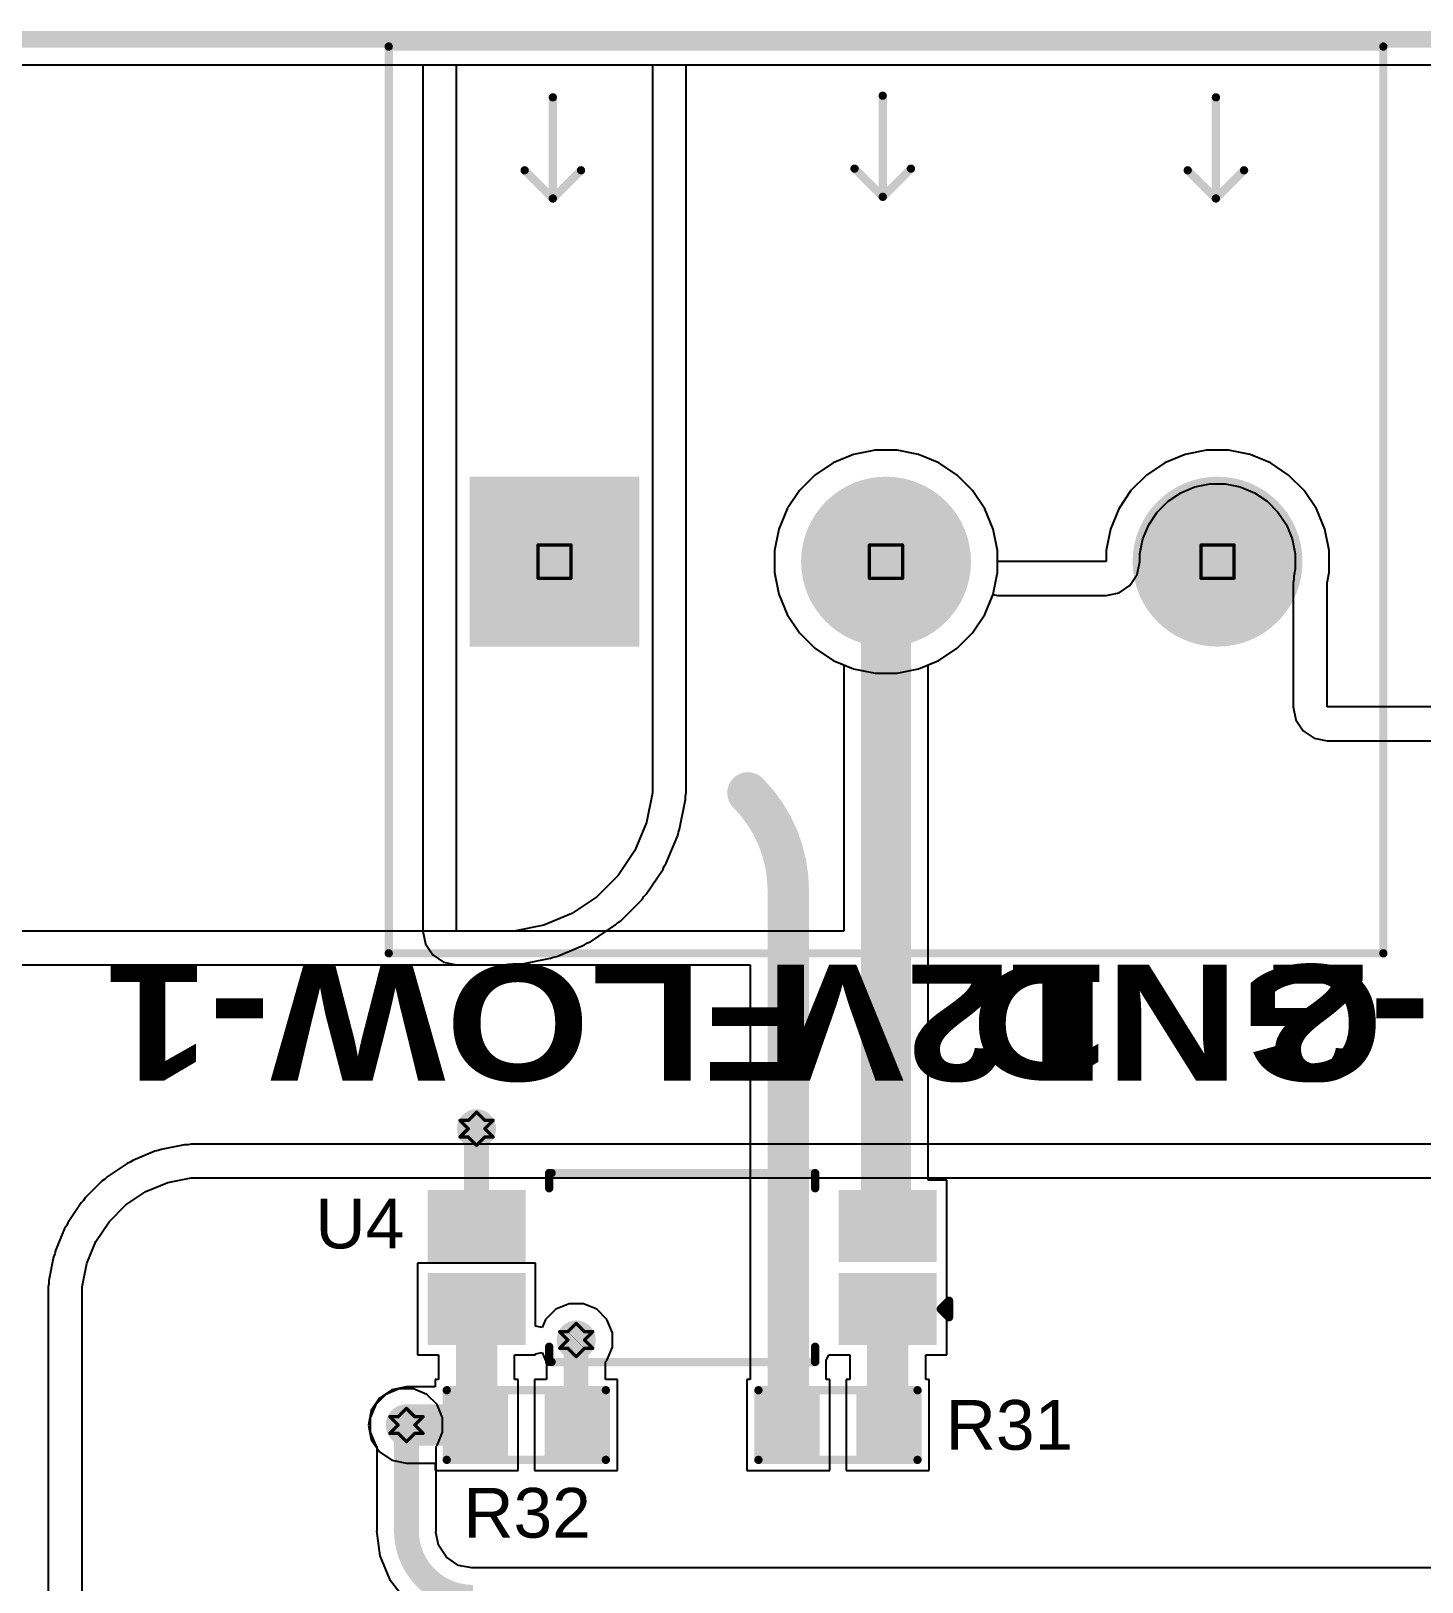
# Model space of a CAD drawing. Header units: inches. Extents: x -25 to 209, y 65 to 158.
# Drawn here: x -12.87 to 8.44, y 95.69 to 119.45 of the extents above; entities that cross this region are included whole.
import ezdxf

# ---------------------------------------------------------------- set-up
doc = ezdxf.new("R2010")
doc.units = ezdxf.units.IN
for name, color, linetype in [('Board Outline', 216, 'Continuous'), ('Bottom Layer', 5, 'Continuous'), ('Bottom Solder', 6, 'Continuous'), ('Drill Drawing', 1, 'Continuous'), ('Multi-Layer', 9, 'Continuous'), ('Pad Holes', 156, 'Continuous'), ('Top Layer', 1, 'Continuous'), ('Top Overlay', 2, 'Continuous'), ('Top Paste', 8, 'Continuous'), ('Top Solder', 216, 'Continuous'), ('Via Holes', 16, 'Continuous')]:
    doc.layers.add(name, color=color, linetype=linetype)
doc.styles.add('Arial', font='', dxfattribs={"height": 0.2})
doc.styles.add('Arial Black_Bold', font='', dxfattribs={"height": 0.2})
doc.styles.get('Arial').set_extended_font_data('Arial')
doc.styles.get('Arial Black_Bold').set_extended_font_data('Arial Black', bold=True)

# ---------------------------------------------------------------- blocks, each defined once
blk = doc.blocks.new('TB008A_508_03BE_4')
at = {"layer": 'Bottom Layer'}
blk.add_hatch(color=5, dxfattribs=at).paths.add_polyline_path([(-1.20000014, 1.20000014), (1.20000014, 1.20000014), (1.20000014, -1.20000014), (-1.20000014, -1.20000014)])
h = blk.add_hatch(color=5, dxfattribs=at)
edge = h.paths.add_edge_path()
edge.add_arc((5.08, 0), 1.20000014, 0, 360)
h = blk.add_hatch(color=5, dxfattribs=at)
edge = h.paths.add_edge_path()
edge.add_arc((10.16, 0), 1.20000014, 0, 360)
at = {"layer": 'Bottom Solder'}
blk.add_hatch(color=6, dxfattribs=at).paths.add_polyline_path([(-1.30160014, 1.30160014), (1.30160014, 1.30160014), (1.30160014, -1.30160014), (-1.30160014, -1.30160014)])
h = blk.add_hatch(color=6, dxfattribs=at)
edge = h.paths.add_edge_path()
edge.add_arc((5.08, 0), 1.30160014, 0, 360)
h = blk.add_hatch(color=6, dxfattribs=at)
edge = h.paths.add_edge_path()
edge.add_arc((10.16, 0), 1.30160014, 0, 360)
at = {"layer": 'Multi-Layer'}
h = blk.add_hatch(color=9, dxfattribs=at)
edge = h.paths.add_edge_path()
edge.add_arc((5.08, 0), 1.20000014, 0, 360)
h = blk.add_hatch(color=9, dxfattribs=at)
edge = h.paths.add_edge_path()
edge.add_arc((10.16, 0), 1.20000014, 0, 360)
at = {"layer": 'Pad Holes'}
h = blk.add_hatch(color=7, dxfattribs=at)
edge = h.paths.add_edge_path()
edge.add_arc((0, 0), 0.7999984, 0, 360)
h = blk.add_hatch(color=7, dxfattribs=at)
edge = h.paths.add_edge_path()
edge.add_arc((5.08, 0), 0.7999984, 0, 360)
h = blk.add_hatch(color=7, dxfattribs=at)
edge = h.paths.add_edge_path()
edge.add_arc((10.16, 0), 0.7999984, 0, 360)
at = {"layer": 'Top Layer'}
blk.add_hatch(color=1, dxfattribs=at).paths.add_polyline_path([(-1.20000014, 1.20000014), (1.20000014, 1.20000014), (1.20000014, -1.20000014), (-1.20000014, -1.20000014)])
h = blk.add_hatch(color=1, dxfattribs=at)
edge = h.paths.add_edge_path()
edge.add_arc((5.08, 0), 1.20000014, 0, 360)
h = blk.add_hatch(color=1, dxfattribs=at)
edge = h.paths.add_edge_path()
edge.add_arc((10.16, 0), 1.20000014, 0, 360)
at = {"layer": 'Top Solder'}
blk.add_hatch(color=216, dxfattribs=at).paths.add_polyline_path([(-1.30160014, 1.30160014), (1.30160014, 1.30160014), (1.30160014, -1.30160014), (-1.30160014, -1.30160014)])
h = blk.add_hatch(color=216, dxfattribs=at)
edge = h.paths.add_edge_path()
edge.add_arc((5.08, 0), 1.30160014, 0, 360)
h = blk.add_hatch(color=216, dxfattribs=at)
edge = h.paths.add_edge_path()
edge.add_arc((10.16, 0), 1.30160014, 0, 360)
at = {"layer": 'Top Overlay', "const_width": 0.127}
for points in [[(-2.54, 7.88999946), (12.7, 7.88999946)], [(-2.54, -6.000000699999999), (-2.54, 7.88999946)], [(12.7, -6.000000699999999), (12.7, 7.88999946)], [(-0.0254, 5.5626), (-0.0254, 7.112)], [(5.0292, 5.588), (5.0292, 7.1374)], [(10.1346, 5.5626), (10.1346, 7.112)], [(-0.4571999999999999, 5.9944), (-0.0254, 5.5626)], [(-0.0254, 5.5626), (0.4064, 5.9944)], [(4.597399999999999, 6.019799999999999), (5.0292, 5.588)], [(5.0292, 5.588), (5.460999999999999, 6.019799999999999)], [(9.7028, 5.9944), (10.1346, 5.5626)], [(10.1346, 5.5626), (10.5664, 5.9944)], [(-2.54, -6.000000699999999), (12.7, -6.000000699999999)]]:
    blk.add_lwpolyline(points, dxfattribs=at)
at = {"layer": 'Top Overlay', "const_width": 0.0635}
for points in [[(-2.57175, 7.88999946, 1), (-2.50825, 7.88999946, 1)], [(-2.57175, 7.88999946, 1), (-2.50825, 7.88999946, 1)], [(12.66825, 7.88999946, 1), (12.73175, 7.88999946, 1)], [(12.66825, 7.88999946, 1), (12.73175, 7.88999946, 1)], [(-0.05715, 7.112, 1), (0.00635, 7.112, 1)], [(4.99745, 7.1374, 1), (5.06095, 7.1374, 1)], [(10.10285, 7.112, 1), (10.16635, 7.112, 1)], [(-0.4889499999999999, 5.9944, 1), (-0.42545, 5.9944, 1)], [(0.37465, 5.9944, 1), (0.43815, 5.9944, 1)], [(4.56565, 6.019799999999999, 1), (4.629149999999999, 6.019799999999999, 1)], [(5.42925, 6.019799999999999, 1), (5.49275, 6.019799999999999, 1)], [(9.67105, 5.9944, 1), (9.734549999999999, 5.9944, 1)], [(10.53465, 5.9944, 1), (10.59815, 5.9944, 1)], [(-0.05715, 5.5626, 1), (0.00635, 5.5626, 1)], [(-0.05715, 5.5626, 1), (0.00635, 5.5626, 1)], [(-0.05715, 5.5626, 1), (0.00635, 5.5626, 1)], [(4.99745, 5.588, 1), (5.06095, 5.588, 1)], [(4.99745, 5.588, 1), (5.06095, 5.588, 1)], [(4.99745, 5.588, 1), (5.06095, 5.588, 1)], [(10.10285, 5.5626, 1), (10.16635, 5.5626, 1)], [(10.10285, 5.5626, 1), (10.16635, 5.5626, 1)], [(10.10285, 5.5626, 1), (10.16635, 5.5626, 1)], [(-2.57175, -6.000000699999999, 1), (-2.50825, -6.000000699999999, 1)], [(-2.57175, -6.000000699999999, 1), (-2.50825, -6.000000699999999, 1)], [(12.66825, -6.000000699999999, 1), (12.73175, -6.000000699999999, 1)], [(12.66825, -6.000000699999999, 1), (12.73175, -6.000000699999999, 1)]]:
    blk.add_lwpolyline(points, format="xyb", close=True, dxfattribs=at)
blk = doc.blocks.new('SOP_4_1_27_15')
at = {"layer": 'Top Layer'}
for points in [[(-3.80000129, 1.0849991), (-2.50000135, 1.0849991), (-2.50000135, 0.1850009), (-3.80000129, 0.1850009)], [(2.50000135, 1.0849991), (3.80000129, 1.0849991), (3.80000129, 0.1850009), (2.50000135, 0.1850009)], [(-3.79999875, -0.1850009), (-2.49999881, -0.1850009), (-2.49999881, -1.0849991), (-3.79999875, -1.0849991)], [(2.49999881, -0.1850009), (3.79999875, -0.1850009), (3.79999875, -1.0849991), (2.49999881, -1.0849991)]]:
    blk.add_hatch(color=1, dxfattribs=at).paths.add_polyline_path(points)
at = {"layer": 'Top Paste'}
for points in [[(-3.80000129, 1.0849991), (-2.50000135, 1.0849991), (-2.50000135, 0.1850009), (-3.80000129, 0.1850009)], [(2.50000135, 1.0849991), (3.80000129, 1.0849991), (3.80000129, 0.1850009), (2.50000135, 0.1850009)], [(-3.79999875, -0.1850009), (-2.49999881, -0.1850009), (-2.49999881, -1.0849991), (-3.79999875, -1.0849991)], [(2.49999881, -0.1850009), (3.79999875, -0.1850009), (3.79999875, -1.0849991), (2.49999881, -1.0849991)]]:
    blk.add_hatch(color=8, dxfattribs=at).paths.add_polyline_path(points)
at = {"layer": 'Top Solder'}
for points in [[(-3.90160129, 1.1865991), (-2.39840135, 1.1865991), (-2.39840135, 0.0834009), (-3.90160129, 0.0834009)], [(2.39840135, 1.1865991), (3.90160129, 1.1865991), (3.90160129, 0.0834009), (2.39840135, 0.0834009)], [(-3.90159875, -0.0834009), (-2.39839881, -0.0834009), (-2.39839881, -1.1865991), (-3.90159875, -1.1865991)], [(2.39839881, -0.0834009), (3.90159875, -0.0834009), (3.90159875, -1.1865991), (2.39839881, -1.1865991)]]:
    blk.add_hatch(color=216, dxfattribs=at).paths.add_polyline_path(points)
at = {"layer": 'Top Overlay', "const_width": 0.127}
for points in [[(2.00099422, 1.4478), (-2.03760578, 1.4478)], [(-2.03760578, 1.4478), (-2.03760578, 1.21359422)], [(2.03760832, 1.44780254), (2.03760832, 1.21359168)], [(-4.089399999999999, 0.7619999999999999), (-4.089399999999999, 0.50799746)], [(-3.96240254, 0.6349974599999999), (-4.089399999999999, 0.7619999999999999)], [(-3.96240254, 0.6349974599999999), (-4.089399999999999, 0.50799746)], [(-2.03760832, -1.21359422), (-2.03760832, -1.44779746)], [(2.03761086, -1.44779746), (2.03760832, -1.21359422)], [(2.00099422, -1.44779746), (-2.03760832, -1.44779746)]]:
    blk.add_lwpolyline(points, dxfattribs=at)
at = {"layer": 'Top Overlay', "const_width": 0.0635}
for points in [[(-2.06935578, 1.4478, 1), (-2.00585578, 1.4478, 1)], [(-2.06935578, 1.4478, 1), (-2.00585578, 1.4478, 1)], [(1.96924422, 1.4478, 1), (2.03274422, 1.4478, 1)], [(2.00585832, 1.44780254, 1), (2.06935832, 1.44780254, 1)], [(-2.06935578, 1.21359422, 1), (-2.00585578, 1.21359422, 1)], [(2.00585832, 1.21359168, 1), (2.06935832, 1.21359168, 1)], [(-4.12115, 0.7619999999999999, 1), (-4.05765, 0.7619999999999999, 1)], [(-4.12115, 0.7619999999999999, 1), (-4.05765, 0.7619999999999999, 1)], [(-4.12115, 0.50799746, 1), (-4.05765, 0.50799746, 1)], [(-4.12115, 0.50799746, 1), (-4.05765, 0.50799746, 1)], [(-3.99415254, 0.6349974599999999, 1), (-3.93065254, 0.6349974599999999, 1)], [(-3.99415254, 0.6349974599999999, 1), (-3.93065254, 0.6349974599999999, 1)], [(-2.06935832, -1.21359422, 1), (-2.00585832, -1.21359422, 1)], [(2.00585832, -1.21359422, 1), (2.06935832, -1.21359422, 1)], [(-2.06935832, -1.44779746, 1), (-2.00585832, -1.44779746, 1)], [(-2.06935832, -1.44779746, 1), (-2.00585832, -1.44779746, 1)], [(1.96924422, -1.44779746, 1), (2.03274422, -1.44779746, 1)], [(2.00586086, -1.44779746, 1), (2.06936086, -1.44779746, 1)]]:
    blk.add_lwpolyline(points, format="xyb", close=True, dxfattribs=at)
blk = doc.blocks.new('R___0603_26')
at = {"layer": 'Top Layer'}
for points in [[(-0.3809999999999999, 0.4445), (-0.3810000000000001, -0.4445), (-1.143, -0.4445), (-1.143, 0.4445)], [(1.14300254, 0.4445025399999999), (1.14300254, -0.44449746), (0.3810025399999999, -0.44449746), (0.3810025400000001, 0.4445025400000001)]]:
    blk.add_hatch(color=1, dxfattribs=at).paths.add_polyline_path(points)
at = {"layer": 'Top Paste'}
for points in [[(-0.3809999999999999, 0.4445), (-0.3810000000000001, -0.4445), (-1.143, -0.4445), (-1.143, 0.4445)], [(1.14300254, 0.4445025399999999), (1.14300254, -0.44449746), (0.3810025399999999, -0.44449746), (0.3810025400000001, 0.4445025400000001)]]:
    blk.add_hatch(color=8, dxfattribs=at).paths.add_polyline_path(points)
at = {"layer": 'Top Solder'}
for points in [[(-0.2793999999999999, 0.5460999999999999), (-0.2794, -0.5461), (-1.2446, -0.5460999999999999), (-1.2446, 0.5461)], [(1.24460254, 0.5461025399999999), (1.24460254, -0.54609746), (0.2794025399999999, -0.5460974599999998), (0.27940254, 0.5461025400000001)]]:
    blk.add_hatch(color=216, dxfattribs=at).paths.add_polyline_path(points)
at = {"layer": 'Top Overlay', "const_width": 0.127}
for points in [[(-1.21919746, 0.5334), (1.21920254, 0.5333974599999999)], [(-1.21919746, -0.5334), (-1.21919746, 0.5334)], [(1.21920254, -0.5333974599999999), (1.21920254, 0.5333974599999999)], [(-1.21919746, -0.5334), (1.21920254, -0.5333974599999999)]]:
    blk.add_lwpolyline(points, dxfattribs=at)
at = {"layer": 'Top Overlay', "const_width": 0.0635}
for points in [[(-1.25094746, 0.5334, 1), (-1.18744746, 0.5334, 1)], [(-1.25094746, 0.5334, 1), (-1.18744746, 0.5334, 1)], [(1.18745254, 0.5333974599999999, 1), (1.25095254, 0.5333974599999999, 1)], [(1.18745254, 0.5333974599999999, 1), (1.25095254, 0.5333974599999999, 1)], [(-1.25094746, -0.5334, 1), (-1.18744746, -0.5334, 1)], [(-1.25094746, -0.5334, 1), (-1.18744746, -0.5334, 1)], [(1.18745254, -0.5333974599999999, 1), (1.25095254, -0.5333974599999999, 1)], [(1.18745254, -0.5333974599999999, 1), (1.25095254, -0.5333974599999999, 1)]]:
    blk.add_lwpolyline(points, format="xyb", close=True, dxfattribs=at)
blk = doc.blocks.new('R___0603_27')
at = {"layer": 'Top Layer'}
for points in [[(-0.3809999999999999, 0.4445), (-0.3810000000000001, -0.4445), (-1.143, -0.4445), (-1.143, 0.4445)], [(1.143, 0.4445), (1.143, -0.4445), (0.3809999999999999, -0.4445), (0.3810000000000001, 0.4445)]]:
    blk.add_hatch(color=1, dxfattribs=at).paths.add_polyline_path(points)
at = {"layer": 'Top Paste'}
for points in [[(-0.3809999999999999, 0.4445), (-0.3810000000000001, -0.4445), (-1.143, -0.4445), (-1.143, 0.4445)], [(1.143, 0.4445), (1.143, -0.4445), (0.3809999999999999, -0.4445), (0.3810000000000001, 0.4445)]]:
    blk.add_hatch(color=8, dxfattribs=at).paths.add_polyline_path(points)
at = {"layer": 'Top Solder'}
for points in [[(-0.2793999999999999, 0.5460999999999999), (-0.2794, -0.5461), (-1.2446, -0.5460999999999999), (-1.2446, 0.5461)], [(1.2446, 0.5460999999999999), (1.2446, -0.5461), (0.2793999999999999, -0.5460999999999999), (0.2794, 0.5461)]]:
    blk.add_hatch(color=216, dxfattribs=at).paths.add_polyline_path(points)
at = {"layer": 'Top Overlay', "const_width": 0.127}
for points in [[(-1.2192, 0.5334), (1.2192, 0.5334)], [(-1.2192, -0.5334), (-1.2192, 0.5334)], [(1.2192, -0.5334), (1.2192, 0.5334)], [(-1.2192, -0.5334), (1.2192, -0.5334)]]:
    blk.add_lwpolyline(points, dxfattribs=at)
at = {"layer": 'Top Overlay', "const_width": 0.0635}
for points in [[(-1.25095, 0.5334, 1), (-1.18745, 0.5334, 1)], [(-1.25095, 0.5334, 1), (-1.18745, 0.5334, 1)], [(1.18745, 0.5334, 1), (1.25095, 0.5334, 1)], [(1.18745, 0.5334, 1), (1.25095, 0.5334, 1)], [(-1.25095, -0.5334, 1), (-1.18745, -0.5334, 1)], [(-1.25095, -0.5334, 1), (-1.18745, -0.5334, 1)], [(1.18745, -0.5334, 1), (1.25095, -0.5334, 1)], [(1.18745, -0.5334, 1), (1.25095, -0.5334, 1)]]:
    blk.add_lwpolyline(points, format="xyb", close=True, dxfattribs=at)

msp = doc.modelspace()

# ---------------------------------------------------------------- hatches: boundary and pattern name
at = {"layer": 'Bottom Layer'}
h = msp.add_hatch(color=5, dxfattribs=at)
edge = h.paths.add_edge_path()
edge.add_arc((-6.0460001, 102.632002), 0.2999994, 0, 360)
h = msp.add_hatch(color=5, dxfattribs=at)
edge = h.paths.add_edge_path()
edge.add_arc((-4.51920864, 99.39586419999999), 0.2999994, 0, 360)
h = msp.add_hatch(color=5, dxfattribs=at)
edge = h.paths.add_edge_path()
edge.add_arc((-7.120402319999999, 98.09300168), 0.2999994, 0, 360)
at = {"layer": 'Top Layer'}
h = msp.add_hatch(color=1, dxfattribs=at)
edge = h.paths.add_edge_path()
edge.add_arc((-6.0460001, 102.632002), 0.2999994, 0, 360)
h = msp.add_hatch(color=1, dxfattribs=at)
edge = h.paths.add_edge_path()
edge.add_arc((-4.51920864, 99.39586419999999), 0.2999994, 0, 360)
h = msp.add_hatch(color=1, dxfattribs=at)
edge = h.paths.add_edge_path()
edge.add_arc((-7.120402319999999, 98.09300168), 0.2999994, 0, 360)
at = {"layer": 'Via Holes'}
h = msp.add_hatch(color=7, dxfattribs=at)
edge = h.paths.add_edge_path()
edge.add_arc((-6.0460001, 102.632002), 0.1499997, 0, 360)
h = msp.add_hatch(color=7, dxfattribs=at)
edge = h.paths.add_edge_path()
edge.add_arc((-4.51920864, 99.39586419999999), 0.1499997, 0, 360)
h = msp.add_hatch(color=7, dxfattribs=at)
edge = h.paths.add_edge_path()
edge.add_arc((-7.120402319999999, 98.09300168), 0.1499997, 0, 360)

# ---------------------------------------------------------------- linework, layer by layer
at = {"layer": 'Board Outline', "const_width": 0.254}
msp.add_lwpolyline([(-20.80000158, 119.32001282), (73.20000092, 119.32001282)], dxfattribs=at)
at = {"layer": 'Bottom Layer'}
for p, q in [((-20.97116202, 118.93156046), (-3.3520888, 118.93156046)), ((-3.3520888, 118.93156046), (-3.3520888, 116.0243679)), ((-2.83413708, 116.0243679), (-2.83413708, 118.93156046)), ((-2.83413708, 118.93156046), (73.37116136, 118.93156046)), ((-3.3520888, 116.0243679), (-3.35209134, 108.00853176)), ((-2.83413962, 108.00853176), (-2.83413708, 116.0243679)), ((-0.2702941, 112.96136412), (-0.5811291399999999, 112.83261152)), ((0.05968746, 113.02700026), (-0.2702941, 112.96136412)), ((0.39613586, 113.02700026), (0.05968746, 113.02700026)), ((0.7261174199999999, 112.96136412), (0.39613586, 113.02700026)), ((1.03695246, 112.83261152), (0.7261174199999999, 112.96136412)), ((-0.86087458, 112.64569038), (-1.0987786, 112.40778636)), ((-0.5811291399999999, 112.83261152), (-0.86087458, 112.64569038)), ((1.3166979, 112.64569038), (1.03695246, 112.83261152)), ((1.55460192, 112.40778636), (1.3166979, 112.64569038)), ((-1.0987786, 112.40778636), (-1.28569974, 112.12804092)), ((1.74152306, 112.12804092), (1.55460192, 112.40778636)), ((-1.28569974, 112.12804092), (-1.41445234, 111.81720588)), ((1.87027566, 111.81720588), (1.74152306, 112.12804092)), ((-1.41445234, 111.81720588), (-1.48008848, 111.48722432)), ((1.9359118, 111.48722432), (1.87027566, 111.81720588)), ((-1.48008848, 111.48722432), (-1.48008848, 111.15077592)), ((1.9359118, 111.15077592), (1.9359118, 111.48722432)), ((-1.48008848, 111.15077592), (-1.41445234, 110.82079436)), ((1.87027566, 110.82079436), (1.9359118, 111.15077592)), ((-1.41445234, 110.82079436), (-1.28569974, 110.50995932)), ((1.74152306, 110.50995932), (1.87027566, 110.82079436)), ((-1.28569974, 110.50995932), (-1.0987786, 110.23021388)), ((1.55460192, 110.23021388), (1.74152306, 110.50995932)), ((-1.0987786, 110.23021388), (-0.86087458, 109.99230986)), ((1.3166979, 109.99230986), (1.55460192, 110.23021388)), ((-0.86087458, 109.99230986), (-0.5811291399999999, 109.80538872)), ((-0.5811291399999999, 109.80538872), (-0.2702941, 109.67663612)), ((0.7261174199999999, 109.67663612), (1.03695246, 109.80538872)), ((1.03695246, 109.80538872), (1.3166979, 109.99230986)), ((-0.2702941, 109.67663612), (0.05968746, 109.61099998)), ((0.05968746, 109.61099998), (0.39613586, 109.61099998)), ((0.39613586, 109.61099998), (0.7261174199999999, 109.67663612)), ((-3.35209134, 108.00853176), (-3.35209134, 107.77722158)), ((-2.83413962, 107.77722158), (-2.83413962, 108.00853176)), ((-3.35209134, 107.77722158), (-3.442345159999999, 107.32349122)), ((-2.93434516, 107.2224424), (-2.84409134, 107.67617276)), ((-2.84409134, 107.72718866), (-2.83413962, 107.77722158)), ((-2.84409134, 107.67617276), (-2.84409134, 107.72718866)), ((-3.442345159999999, 107.32349122), (-3.619380619999999, 106.89608796)), ((-2.96381932, 107.12527978), (-2.9538676, 107.17531016)), ((-2.9538676, 107.17531016), (-2.93434516, 107.2224424)), ((-3.14085478, 106.69787652), (-2.96381932, 107.12527978)), ((-3.619380619999999, 106.89608796), (-3.87639814, 106.5114329)), ((-3.1691961, 106.65546106), (-3.14085478, 106.69787652)), ((-3.87639814, 106.5114329), (-4.20351966, 106.18431138)), ((-3.44573606, 106.22367376), (-3.18871854, 106.60832882)), ((-3.18871854, 106.60832882), (-3.1691961, 106.65546106)), ((-3.48180914, 106.18760068), (-3.44573606, 106.22367376)), ((-4.20351966, 106.18431138), (-4.58817472, 105.92729386)), ((-3.83727198, 105.8180637), (-3.51015046, 106.14518522)), ((-3.51015046, 106.14518522), (-3.48180914, 106.18760068)), ((-5.01557798, 105.7502584), (-5.46930834, 105.66000712)), ((-4.58817472, 105.92729386), (-5.01557798, 105.7502584)), ((-4.30041558, 105.49663178), (-3.91576052, 105.7536493)), ((-3.91576052, 105.7536493), (-3.87968744, 105.78972238)), ((-3.87968744, 105.78972238), (-3.83727198, 105.8180637)), ((-5.70061598, 105.66000458), (-15.73916588, 105.66000458)), ((-5.46930834, 105.66000712), (-5.70061598, 105.66000712)), ((-5.70061598, 105.66000712), (-5.70061598, 105.66000458)), ((-4.34754782, 105.47710934), (-4.30041558, 105.49663178)), ((-4.9145317, 105.2422584), (-4.867401999999999, 105.26178084)), ((-4.867401999999999, 105.26178084), (-4.81736654, 105.27173256)), ((-4.81736654, 105.27173256), (-4.38996328, 105.44876802)), ((-4.38996328, 105.44876802), (-4.34754782, 105.47710934)), ((-15.73916588, 105.14205286), (-5.70061598, 105.14205286)), ((-5.70061598, 105.14205286), (-5.700603279999999, 105.1420554)), ((-5.700603279999999, 105.1420554), (-5.46930834, 105.1420554)), ((-5.46930834, 105.1420554), (-5.41927542, 105.15200712)), ((-5.41927542, 105.15200712), (-5.3682646, 105.15200712)), ((-5.3682646, 105.15200712), (-4.9145317, 105.2422584)), ((-10.97526888, 102.28669154), (-11.31272566, 102.14692804)), ((-10.92522326, 102.29664326), (-10.97526888, 102.28669154)), ((-10.87809102, 102.31616316), (-10.92522326, 102.29664326)), ((-10.51985196, 102.38739746), (-10.87809102, 102.31616316)), ((-10.4688386, 102.38739492), (-10.51985196, 102.38739746)), ((-10.41879298, 102.3973441), (-10.4688386, 102.38739492)), ((-10.23623302, 102.39732886), (-10.41879298, 102.3973441)), ((-10.23620762, 102.39733394), (-10.23623302, 102.39732886)), ((24.11967998, 102.39733648), (-10.23620762, 102.39733394)), ((-11.40228098, 102.09906174), (-11.70598116, 101.89614622)), ((-11.35515128, 102.11858164), (-11.40228098, 102.09906174)), ((-11.31272566, 102.14692804), (-11.35515128, 102.11858164)), ((-11.78447986, 101.8317242), (-12.04275468, 101.57344938)), ((-11.74205932, 101.86006806), (-11.78447986, 101.8317242)), ((-11.70598116, 101.89614622), (-11.74205932, 101.86006806)), ((-11.114532, 101.66839458), (-10.77707522, 101.80815808)), ((-10.77707522, 101.80815808), (-10.41883616, 101.87939238)), ((-10.41883616, 101.87939238), (-10.23621016, 101.87937714)), ((-10.23621016, 101.87937714), (-10.23620762, 101.87938222)), ((-10.23620762, 101.87938222), (24.12999492, 101.87938476)), ((-12.10717162, 101.49495322), (-12.31008714, 101.19125304)), ((-12.07109854, 101.5310263), (-12.10717162, 101.49495322)), ((-12.04275468, 101.57344938), (-12.07109854, 101.5310263)), ((-11.67650446, 101.20720424), (-11.41823218, 101.46547906)), ((-11.41823218, 101.46547906), (-11.114532, 101.66839458)), ((-12.35795344, 101.10169772), (-12.49771694, 100.76424094)), ((-12.32960704, 101.14412334), (-12.35795344, 101.10169772)), ((-12.31008714, 101.19125304), (-12.32960704, 101.14412334)), ((-11.87941998, 100.90350406), (-11.67650446, 101.20720424)), ((-12.49771694, 100.76424094), (-12.5076712, 100.71419278)), ((-12.01918348, 100.56604728), (-11.87941998, 100.90350406)), ((-12.52718856, 100.66706054), (-12.59842286, 100.30882402)), ((-12.5076712, 100.71419278), (-12.52718856, 100.66706054)), ((-12.09041778, 100.20780822), (-12.01918348, 100.56604728)), ((-12.59842286, 100.30882402), (-12.59842032, 100.25780304)), ((-12.59842032, 100.25780304), (-12.6083695, 100.20775742)), ((-12.6083695, 100.20775742), (-12.60835172, 100.02513142)), ((-12.60835172, 100.02513142), (-12.60835172, 90.29701524)), ((-12.0904, 100.02518222), (-12.09041778, 100.20780822)), ((-12.0904, 90.29698984), (-12.0904, 100.02518222)), ((-7.23060022, 98.64700108), (-7.434216779999999, 98.56266038)), ((-7.01020442, 98.64700108), (-7.23060022, 98.64700108)), ((-6.80658786, 98.56266038), (-7.01020442, 98.64700108)), ((-7.59006102, 98.40681614), (-7.67440172, 98.20319957999999)), ((-7.434216779999999, 98.56266038), (-7.59006102, 98.40681614)), ((-6.65074362, 98.40681614), (-6.80658786, 98.56266038)), ((-6.56640292, 98.20319957999999), (-6.65074362, 98.40681614)), ((-7.67440172, 98.20319957999999), (-7.67440172, 97.98280377999998)), ((-6.56640292, 97.98280377999998), (-6.56640292, 98.20319957999999)), ((-7.67440172, 97.98280377999998), (-7.59006102, 97.77918722)), ((-6.65074362, 97.77918722), (-6.56640292, 97.98280377999998)), ((-7.59006102, 97.77918722), (-7.573609439999999, 97.76273563999999)), ((-7.573609439999999, 97.76273563999999), (-7.573609439999999, 96.47110753999999)), ((-6.667195199999999, 97.76273563999999), (-6.65074362, 97.77918722)), ((-6.667195199999999, 96.47110753999999), (-6.667195199999999, 97.76273563999999)), ((-7.573609439999999, 96.47110753999999), (-7.5775185, 96.47110753999999)), ((-7.5775185, 96.47110753999999), (-7.527269679999999, 96.08942681999999)), ((-6.6706877, 96.45354852), (-6.667195199999999, 96.47110753999999)), ((-6.630687780000001, 96.25245672), (-6.6706877, 96.45354852)), ((-6.5068323, 96.06709513999999), (-6.630687780000001, 96.25245672)), ((-7.527269679999999, 96.08942681999999), (-7.37994714, 95.73375824)), ((-6.32147072, 95.94323965999999), (-6.5068323, 96.06709513999999)), ((-6.120378919999999, 95.90323974), (-6.32147072, 95.94323965999999)), ((-6.102819899999999, 95.90673224), (-6.120378919999999, 95.90323974)), ((12.04781436, 95.90673224), (-6.102819899999999, 95.90673224)), ((-7.37994714, 95.73375824), (-7.145588959999999, 95.42833848))]:
    msp.add_line(p, q, dxfattribs=at)
at = {"layer": 'Bottom Layer', "const_width": 0.3809999999999999}
msp.add_lwpolyline([(-7.120402319999999, 96.47110753999999), (-7.120402319999999, 98.09300168)], dxfattribs=at)
at = {"layer": 'Bottom Layer', "const_width": 0.1905}
for points in [[(-7.21565232, 98.09300168, 1), (-7.02515232, 98.09300168, 1)], [(-7.21565232, 96.47110753999999, 1), (-7.02515232, 96.47110753999999, 1)], [(-7.21565232, 96.47110753999999, 1), (-7.02515232, 96.47110753999999, 1)]]:
    msp.add_lwpolyline(points, format="xyb", close=True, dxfattribs=at)
at = {"layer": 'Bottom Layer', "const_width": 0.3809999999999999}
msp.add_lwpolyline([(-6.102819899999999, 95.45352512, -0.4142135623730951), (-7.120402319999999, 96.47110753999999)], format="xyb", dxfattribs=at)
at = {"layer": 'Drill Drawing', "const_width": 0.0508}
for points in [[(-5.106088339999999, 111.57300012), (-4.598088339999999, 111.57300012)], [(-5.106088339999999, 111.06500012), (-5.106088339999999, 111.57300012)], [(-4.598088339999999, 111.06500012), (-4.598088339999999, 111.57300012)], [(-0.02608834, 111.57300012), (0.48191166, 111.57300012)], [(-0.02608834, 111.06500012), (-0.02608834, 111.57300012)], [(0.48191166, 111.06500012), (0.48191166, 111.57300012)], [(5.05391166, 111.57300012), (5.56191166, 111.57300012)], [(5.05391166, 111.06500012), (5.05391166, 111.57300012)], [(5.56191166, 111.06500012), (5.56191166, 111.57300012)], [(-5.106088339999999, 111.06500012), (-4.598088339999999, 111.06500012)], [(-0.02608834, 111.06500012), (0.48191166, 111.06500012)], [(5.05391166, 111.06500012), (5.56191166, 111.06500012)], [(-6.1730001, 102.759002), (-6.0460001, 102.886002)], [(-6.0460001, 102.886002), (-5.9190001, 102.759002)], [(-6.300000099999999, 102.759002), (-6.1730001, 102.632002)], [(-6.300000099999999, 102.759002), (-6.1730001, 102.759002)], [(-6.300000099999999, 102.505002), (-6.1730001, 102.632002)], [(-5.9190001, 102.759002), (-5.792000099999999, 102.759002)], [(-5.9190001, 102.632002), (-5.792000099999999, 102.759002)], [(-5.9190001, 102.632002), (-5.792000099999999, 102.505002)], [(-6.300000099999999, 102.505002), (-6.1730001, 102.505002)], [(-6.1730001, 102.505002), (-6.0460001, 102.378002)], [(-6.0460001, 102.378002), (-5.9190001, 102.505002)], [(-5.9190001, 102.505002), (-5.792000099999999, 102.505002)], [(-4.77320864, 99.52286419999999), (-4.646208639999999, 99.39586419999999)], [(-4.77320864, 99.52286419999999), (-4.646208639999999, 99.52286419999999)], [(-4.646208639999999, 99.52286419999999), (-4.51920864, 99.6498642)], [(-4.51920864, 99.6498642), (-4.39220864, 99.52286419999999)], [(-4.39220864, 99.52286419999999), (-4.26520864, 99.52286419999999)], [(-4.39220864, 99.39586419999999), (-4.26520864, 99.52286419999999)], [(-4.77320864, 99.2688642), (-4.646208639999999, 99.39586419999999)], [(-4.39220864, 99.39586419999999), (-4.26520864, 99.2688642)], [(-4.77320864, 99.2688642), (-4.646208639999999, 99.2688642)], [(-4.646208639999999, 99.2688642), (-4.51920864, 99.1418642)], [(-4.51920864, 99.1418642), (-4.39220864, 99.2688642)], [(-4.39220864, 99.2688642), (-4.26520864, 99.2688642)], [(-7.247402319999999, 98.22000168), (-7.120402319999999, 98.34700167999999)], [(-7.120402319999999, 98.34700167999999), (-6.99340232, 98.22000168)], [(-7.37440232, 98.22000168), (-7.247402319999999, 98.09300168)], [(-7.37440232, 98.22000168), (-7.247402319999999, 98.22000168)], [(-6.99340232, 98.22000168), (-6.866402319999999, 98.22000168)], [(-6.99340232, 98.09300168), (-6.866402319999999, 98.22000168)], [(-7.37440232, 97.96600168), (-7.247402319999999, 98.09300168)], [(-7.37440232, 97.96600168), (-7.247402319999999, 97.96600168)], [(-7.247402319999999, 97.96600168), (-7.120402319999999, 97.83900168)], [(-7.120402319999999, 97.83900168), (-6.99340232, 97.96600168)], [(-6.99340232, 98.09300168), (-6.866402319999999, 97.96600168)], [(-6.99340232, 97.96600168), (-6.866402319999999, 97.96600168)]]:
    msp.add_lwpolyline(points, dxfattribs=at)
at = {"layer": 'Drill Drawing', "const_width": 0.0254}
for points in [[(-5.118788339999999, 111.57300012, 1), (-5.09338834, 111.57300012, 1)], [(-5.118788339999999, 111.57300012, 1), (-5.09338834, 111.57300012, 1)], [(-4.61078834, 111.57300012, 1), (-4.58538834, 111.57300012, 1)], [(-4.61078834, 111.57300012, 1), (-4.58538834, 111.57300012, 1)], [(-0.03878834, 111.57300012, 1), (-0.01338834, 111.57300012, 1)], [(-0.03878834, 111.57300012, 1), (-0.01338834, 111.57300012, 1)], [(0.46921166, 111.57300012, 1), (0.49461166, 111.57300012, 1)], [(0.46921166, 111.57300012, 1), (0.49461166, 111.57300012, 1)], [(5.04121166, 111.57300012, 1), (5.06661166, 111.57300012, 1)], [(5.04121166, 111.57300012, 1), (5.06661166, 111.57300012, 1)], [(5.549211659999999, 111.57300012, 1), (5.57461166, 111.57300012, 1)], [(5.549211659999999, 111.57300012, 1), (5.57461166, 111.57300012, 1)], [(-5.118788339999999, 111.06500012, 1), (-5.09338834, 111.06500012, 1)], [(-5.118788339999999, 111.06500012, 1), (-5.09338834, 111.06500012, 1)], [(-4.61078834, 111.06500012, 1), (-4.58538834, 111.06500012, 1)], [(-4.61078834, 111.06500012, 1), (-4.58538834, 111.06500012, 1)], [(-0.03878834, 111.06500012, 1), (-0.01338834, 111.06500012, 1)], [(-0.03878834, 111.06500012, 1), (-0.01338834, 111.06500012, 1)], [(0.46921166, 111.06500012, 1), (0.49461166, 111.06500012, 1)], [(0.46921166, 111.06500012, 1), (0.49461166, 111.06500012, 1)], [(5.04121166, 111.06500012, 1), (5.06661166, 111.06500012, 1)], [(5.04121166, 111.06500012, 1), (5.06661166, 111.06500012, 1)], [(5.549211659999999, 111.06500012, 1), (5.57461166, 111.06500012, 1)], [(5.549211659999999, 111.06500012, 1), (5.57461166, 111.06500012, 1)], [(-6.0587001, 102.886002, 1), (-6.0333001, 102.886002, 1)], [(-6.0587001, 102.886002, 1), (-6.0333001, 102.886002, 1)], [(-6.312700099999999, 102.759002, 1), (-6.2873001, 102.759002, 1)], [(-6.312700099999999, 102.759002, 1), (-6.2873001, 102.759002, 1)], [(-6.1857001, 102.759002, 1), (-6.1603001, 102.759002, 1)], [(-6.1857001, 102.759002, 1), (-6.1603001, 102.759002, 1)], [(-6.1857001, 102.632002, 1), (-6.1603001, 102.632002, 1)], [(-6.1857001, 102.632002, 1), (-6.1603001, 102.632002, 1)], [(-5.9317001, 102.759002, 1), (-5.9063001, 102.759002, 1)], [(-5.9317001, 102.759002, 1), (-5.9063001, 102.759002, 1)], [(-5.9317001, 102.632002, 1), (-5.9063001, 102.632002, 1)], [(-5.9317001, 102.632002, 1), (-5.9063001, 102.632002, 1)], [(-5.8047001, 102.759002, 1), (-5.779300099999999, 102.759002, 1)], [(-5.8047001, 102.759002, 1), (-5.779300099999999, 102.759002, 1)], [(-6.312700099999999, 102.505002, 1), (-6.2873001, 102.505002, 1)], [(-6.312700099999999, 102.505002, 1), (-6.2873001, 102.505002, 1)], [(-6.1857001, 102.505002, 1), (-6.1603001, 102.505002, 1)], [(-6.1857001, 102.505002, 1), (-6.1603001, 102.505002, 1)], [(-6.0587001, 102.378002, 1), (-6.0333001, 102.378002, 1)], [(-6.0587001, 102.378002, 1), (-6.0333001, 102.378002, 1)], [(-5.9317001, 102.505002, 1), (-5.9063001, 102.505002, 1)], [(-5.9317001, 102.505002, 1), (-5.9063001, 102.505002, 1)], [(-5.8047001, 102.505002, 1), (-5.779300099999999, 102.505002, 1)], [(-5.8047001, 102.505002, 1), (-5.779300099999999, 102.505002, 1)], [(-4.78590864, 99.52286419999999, 1), (-4.760508639999999, 99.52286419999999, 1)], [(-4.78590864, 99.52286419999999, 1), (-4.760508639999999, 99.52286419999999, 1)], [(-4.65890864, 99.52286419999999, 1), (-4.63350864, 99.52286419999999, 1)], [(-4.65890864, 99.52286419999999, 1), (-4.63350864, 99.52286419999999, 1)], [(-4.53190864, 99.6498642, 1), (-4.50650864, 99.6498642, 1)], [(-4.53190864, 99.6498642, 1), (-4.50650864, 99.6498642, 1)], [(-4.40490864, 99.52286419999999, 1), (-4.37950864, 99.52286419999999, 1)], [(-4.40490864, 99.52286419999999, 1), (-4.37950864, 99.52286419999999, 1)], [(-4.27790864, 99.52286419999999, 1), (-4.25250864, 99.52286419999999, 1)], [(-4.27790864, 99.52286419999999, 1), (-4.25250864, 99.52286419999999, 1)], [(-4.65890864, 99.39586419999999, 1), (-4.63350864, 99.39586419999999, 1)], [(-4.65890864, 99.39586419999999, 1), (-4.63350864, 99.39586419999999, 1)], [(-4.40490864, 99.39586419999999, 1), (-4.37950864, 99.39586419999999, 1)], [(-4.40490864, 99.39586419999999, 1), (-4.37950864, 99.39586419999999, 1)], [(-4.78590864, 99.2688642, 1), (-4.760508639999999, 99.2688642, 1)], [(-4.78590864, 99.2688642, 1), (-4.760508639999999, 99.2688642, 1)], [(-4.65890864, 99.2688642, 1), (-4.63350864, 99.2688642, 1)], [(-4.65890864, 99.2688642, 1), (-4.63350864, 99.2688642, 1)], [(-4.53190864, 99.1418642, 1), (-4.50650864, 99.1418642, 1)], [(-4.53190864, 99.1418642, 1), (-4.50650864, 99.1418642, 1)], [(-4.40490864, 99.2688642, 1), (-4.37950864, 99.2688642, 1)], [(-4.40490864, 99.2688642, 1), (-4.37950864, 99.2688642, 1)], [(-4.27790864, 99.2688642, 1), (-4.25250864, 99.2688642, 1)], [(-4.27790864, 99.2688642, 1), (-4.25250864, 99.2688642, 1)], [(-7.133102319999999, 98.34700167999999, 1), (-7.10770232, 98.34700167999999, 1)], [(-7.133102319999999, 98.34700167999999, 1), (-7.10770232, 98.34700167999999, 1)], [(-7.387102319999999, 98.22000168, 1), (-7.361702319999999, 98.22000168, 1)], [(-7.387102319999999, 98.22000168, 1), (-7.361702319999999, 98.22000168, 1)], [(-7.26010232, 98.22000168, 1), (-7.234702319999999, 98.22000168, 1)], [(-7.26010232, 98.22000168, 1), (-7.234702319999999, 98.22000168, 1)], [(-7.006102319999999, 98.22000168, 1), (-6.980702319999999, 98.22000168, 1)], [(-7.006102319999999, 98.22000168, 1), (-6.980702319999999, 98.22000168, 1)], [(-6.879102319999999, 98.22000168, 1), (-6.853702319999999, 98.22000168, 1)], [(-6.879102319999999, 98.22000168, 1), (-6.853702319999999, 98.22000168, 1)], [(-7.387102319999999, 97.96600168, 1), (-7.361702319999999, 97.96600168, 1)], [(-7.387102319999999, 97.96600168, 1), (-7.361702319999999, 97.96600168, 1)], [(-7.26010232, 98.09300168, 1), (-7.234702319999999, 98.09300168, 1)], [(-7.26010232, 98.09300168, 1), (-7.234702319999999, 98.09300168, 1)], [(-7.26010232, 97.96600168, 1), (-7.234702319999999, 97.96600168, 1)], [(-7.26010232, 97.96600168, 1), (-7.234702319999999, 97.96600168, 1)], [(-7.006102319999999, 98.09300168, 1), (-6.980702319999999, 98.09300168, 1)], [(-7.006102319999999, 98.09300168, 1), (-6.980702319999999, 98.09300168, 1)], [(-7.006102319999999, 97.96600168, 1), (-6.980702319999999, 97.96600168, 1)], [(-7.006102319999999, 97.96600168, 1), (-6.980702319999999, 97.96600168, 1)], [(-6.879102319999999, 97.96600168, 1), (-6.853702319999999, 97.96600168, 1)], [(-6.879102319999999, 97.96600168, 1), (-6.853702319999999, 97.96600168, 1)], [(-7.133102319999999, 97.83900168, 1), (-7.10770232, 97.83900168, 1)], [(-7.133102319999999, 97.83900168, 1), (-7.10770232, 97.83900168, 1)]]:
    msp.add_lwpolyline(points, format="xyb", close=True, dxfattribs=at)
at = {"layer": 'Top Layer'}
for p, q in [((-20.97116202, 118.93156046), (-6.870039599999999, 118.93156046)), ((-6.870039599999999, 118.93156046), (-6.870039599999999, 105.66000458)), ((-6.352087879999999, 105.66000458), (-6.352087879999999, 118.93156046)), ((-6.352087879999999, 118.93156046), (60.54113876, 118.93156046)), ((-0.2702941, 112.96136412), (-0.5811291399999999, 112.83261152)), ((0.05968746, 113.02700026), (-0.2702941, 112.96136412)), ((0.39613586, 113.02700026), (0.05968746, 113.02700026)), ((0.7261174199999999, 112.96136412), (0.39613586, 113.02700026)), ((1.03695246, 112.83261152), (0.7261174199999999, 112.96136412)), ((4.8097059, 112.96136412), (4.498870859999999, 112.83261152)), ((5.139687459999999, 113.02700026), (4.8097059, 112.96136412)), ((5.47613586, 113.02700026), (5.139687459999999, 113.02700026)), ((5.80611742, 112.96136412), (5.47613586, 113.02700026)), ((6.11695246, 112.83261152), (5.80611742, 112.96136412)), ((-0.86087458, 112.64569038), (-1.0987786, 112.40778636)), ((-0.5811291399999999, 112.83261152), (-0.86087458, 112.64569038)), ((1.3166979, 112.64569038), (1.03695246, 112.83261152)), ((1.55460192, 112.40778636), (1.3166979, 112.64569038)), ((4.21912542, 112.64569038), (3.981221399999999, 112.40778636)), ((4.498870859999999, 112.83261152), (4.21912542, 112.64569038)), ((6.3966979, 112.64569038), (6.11695246, 112.83261152)), ((6.63460192, 112.40778636), (6.3966979, 112.64569038)), ((-1.0987786, 112.40778636), (-1.28569974, 112.12804092)), ((1.74152306, 112.12804092), (1.55460192, 112.40778636)), ((3.981221399999999, 112.40778636), (3.79430026, 112.12804092)), ((4.74420692, 112.37360558), (4.960787639999999, 112.46331584)), ((4.960787639999999, 112.46331584), (5.19070336, 112.50904854)), ((5.19070336, 112.50904854), (5.42511996, 112.50904854)), ((5.42511996, 112.50904854), (5.65503568, 112.46331584)), ((5.65503568, 112.46331584), (5.87161132, 112.37360812)), ((6.821523060000001, 112.12804092), (6.63460192, 112.40778636)), ((4.38353962, 112.07761176), (4.549307639999999, 112.24337724)), ((4.549307639999999, 112.24337724), (4.74420692, 112.37360558)), ((5.87161132, 112.37360812), (6.0665233, 112.24337216)), ((6.0665233, 112.24337216), (6.232288779999999, 112.07760414)), ((-1.28569974, 112.12804092), (-1.41445234, 111.81720588)), ((1.87027566, 111.81720588), (1.74152306, 112.12804092)), ((3.79430026, 112.12804092), (3.66554766, 111.81720588)), ((4.253303659999999, 111.88269978), (4.38353962, 112.07761176)), ((6.232288779999999, 112.07760414), (6.36251712, 111.88270486)), ((6.95027566, 111.81720588), (6.821523060000001, 112.12804092)), ((-1.41445234, 111.81720588), (-1.48008848, 111.48722432)), ((1.9359118, 111.48722432), (1.87027566, 111.81720588)), ((3.66554766, 111.81720588), (3.59991152, 111.48722432)), ((4.11786324, 111.43620842), (4.16359594, 111.66612414)), ((4.16359594, 111.66612414), (4.253303659999999, 111.88269978)), ((6.36251712, 111.88270486), (6.452227379999999, 111.66612414)), ((6.452227379999999, 111.66612414), (6.497960079999999, 111.43620842)), ((7.0159118, 111.48722432), (6.95027566, 111.81720588)), ((-1.48008848, 111.48722432), (-1.48008848, 111.15077592)), ((1.9359118, 111.31900012), (1.9359118, 111.48722432)), ((3.59991152, 111.48722432), (3.59991152, 111.31900012)), ((4.11786324, 111.31900012), (4.11786324, 111.43620842)), ((6.497960079999999, 111.43620842), (6.497960079999999, 111.20178928)), ((7.0159118, 111.15077592), (7.0159118, 111.48722432)), ((3.59991152, 111.31900012), (1.9359118, 111.31900012)), ((4.07843736, 111.12078868), (4.11786324, 111.31900012)), ((6.497960079999999, 111.20178928), (6.476999999999999, 111.09641484)), ((-1.48008848, 111.15077592), (-1.41445234, 110.82079436)), ((3.79812296, 110.84047428), (3.9661592, 110.95275244)), ((3.9661592, 110.95275244), (4.07843736, 111.12078868)), ((6.476999999999999, 111.04540148), (6.46704828, 110.99536856)), ((6.46704828, 110.99536856), (6.46704828, 109.093)), ((6.476999999999999, 111.09641484), (6.476999999999999, 111.04540148)), ((6.985, 110.99536856), (7.0159118, 111.15077592)), ((6.985, 109.093), (6.985, 110.99536856)), ((-1.41445234, 110.82079436), (-1.28569974, 110.50995932)), ((1.74152306, 110.50995932), (1.86771534, 110.814612)), ((1.86771534, 110.814612), (1.9359118, 110.8010484)), ((1.9359118, 110.8010484), (3.59991152, 110.8010484)), ((3.59991152, 110.8010484), (3.79812296, 110.84047428)), ((-1.28569974, 110.50995932), (-1.0987786, 110.23021388)), ((1.55460192, 110.23021388), (1.74152306, 110.50995932)), ((-1.0987786, 110.23021388), (-0.86087458, 109.99230986)), ((1.3166979, 109.99230986), (1.55460192, 110.23021388)), ((-0.86087458, 109.99230986), (-0.5811291399999999, 109.80538872)), ((-0.5811291399999999, 109.80538872), (-0.41952926, 109.7384521)), ((0.8753525799999999, 109.7384521), (1.03695246, 109.80538872)), ((1.03695246, 109.80538872), (1.3166979, 109.99230986)), ((-0.41952926, 109.7384521), (-0.41952926, 105.66000458)), ((0.8753525799999999, 101.84500078), (0.8753525799999999, 109.7384521)), ((6.46704828, 109.093), (6.50647416, 108.89478856)), ((17.36047074, 109.093), (6.985, 109.093)), ((6.50647416, 108.89478856), (6.61875232, 108.72675232)), ((6.61875232, 108.72675232), (6.78678856, 108.61447416)), ((6.78678856, 108.61447416), (6.985, 108.57504828)), ((6.985, 108.57504828), (15.92730622, 108.57504828)), ((-6.870039599999999, 105.66000458), (-6.83061372, 105.46179314)), ((-0.41952926, 105.66000458), (-6.352087879999999, 105.66000458)), ((-6.83061372, 105.46179314), (-6.71833556, 105.2937569)), ((-6.71833556, 105.2937569), (-6.55029932, 105.18147874)), ((-6.55029932, 105.18147874), (-6.352087879999999, 105.14205286)), ((-6.352087879999999, 105.14205286), (-1.85269378, 105.14205286)), ((-1.85269378, 105.14205286), (-1.85269378, 98.79133912)), ((1.1579987, 101.84500078), (0.8753525799999999, 101.84500078)), ((1.1579987, 100.57500078), (1.1579987, 101.84500078)), ((-5.1420014, 100.57500078), (-6.949998799999999, 100.57500078)), ((-6.949998799999999, 100.57500078), (-6.949998799999999, 99.16700257999999)), ((-5.1420014, 99.60547515999998), (-5.1420014, 100.57500078)), ((1.15800124, 100.57500078), (1.1579987, 100.57500078)), ((1.15800124, 99.16700257999999), (1.15800124, 100.57500078)), ((-4.833023099999999, 99.86552289999999), (-4.98886734, 99.70967866)), ((-4.62940654, 99.94986359999999), (-4.833023099999999, 99.86552289999999)), ((-4.409010739999999, 99.94986359999999), (-4.62940654, 99.94986359999999)), ((-4.20539418, 99.86552289999999), (-4.409010739999999, 99.94986359999999)), ((-4.049549939999999, 99.70967866), (-4.20539418, 99.86552289999999)), ((-5.040401399999999, 99.58526692), (-5.1420014, 99.60547515999998)), ((-4.98886734, 99.70967866), (-5.040401399999999, 99.58526692)), ((-3.96520924, 99.5060621), (-4.049549939999999, 99.70967866)), ((-3.96520924, 99.2856663), (-3.96520924, 99.5060621)), ((-6.949998799999999, 99.16700257999999), (-6.62869642, 99.16700257999999)), ((-6.62869642, 99.16700257999999), (-6.62869642, 98.79150168)), ((-5.463303779999999, 98.79150168), (-5.463303779999999, 99.16700257999999)), ((-5.463303779999999, 99.16700257999999), (-5.1420014, 99.16700257999999)), ((-5.1420014, 99.18625324), (-5.040401399999999, 99.20646147999999)), ((-5.1420014, 99.16700257999999), (-5.1420014, 99.18625324)), ((-5.040401399999999, 99.20646147999999), (-4.98886734, 99.08204973999999)), ((-4.98886734, 99.08204973999999), (-4.97520468, 99.06838708)), ((-4.068790439999999, 99.06280923999999), (-4.049549939999999, 99.08204973999999)), ((-4.049549939999999, 99.08204973999999), (-3.96520924, 99.2856663)), ((-0.68730114, 99.0808534), (-0.6499936199999999, 99.16700257999999)), ((-0.68730114, 98.79133912), (-0.68730114, 99.0808534)), ((-0.6499936199999999, 99.16700257999999), (-0.32869378, 99.16700257999999)), ((-0.32869378, 99.16700257999999), (-0.32869378, 98.79133912)), ((0.83669886, 98.79133912), (0.83669886, 99.16700257999999)), ((0.83669886, 99.16700257999999), (1.15800124, 99.16700257999999)), ((-4.97520468, 99.06838708), (-4.97520468, 98.79150422)), ((-4.068790439999999, 98.79150422), (-4.068790439999999, 99.06280923999999)), ((-7.343391459999999, 98.63134198), (-7.532430959999999, 98.50503031999999)), ((-7.120402319999999, 98.675698), (-7.343391459999999, 98.63134198)), ((-6.681000099999999, 98.675698), (-7.120402319999999, 98.675698)), ((-6.62869642, 98.79150168), (-6.681000099999999, 98.79150168)), ((-6.681000099999999, 98.79150168), (-6.681000099999999, 98.675698)), ((-5.4110001, 98.79150168), (-5.463303779999999, 98.79150168)), ((-5.4110001, 97.39450168), (-5.4110001, 98.79150168)), ((-4.97520468, 98.79150422), (-5.15699756, 98.79150422)), ((-5.15699756, 98.79150422), (-5.15699756, 97.39450422)), ((-3.88699756, 98.79150422), (-4.068790439999999, 98.79150422)), ((-3.88699756, 97.39450422), (-3.88699756, 98.79150422)), ((-1.85269378, 98.79133912), (-1.90499746, 98.79133912)), ((-1.90499746, 98.79133912), (-1.90499746, 97.39433912)), ((-0.6349974599999999, 98.79133912), (-0.68730114, 98.79133912)), ((-0.6349974599999999, 97.39433912), (-0.6349974599999999, 98.79133912)), ((-0.32869378, 98.79133912), (-0.38099746, 98.79133912)), ((-0.38099746, 98.79133912), (-0.38099746, 97.39433912)), ((0.8890025399999999, 98.79133912), (0.83669886, 98.79133912)), ((0.8890025399999999, 97.39433912), (0.8890025399999999, 98.79133912)), ((-7.532430959999999, 98.50503031999999), (-7.658742619999999, 98.31599082)), ((-7.658742619999999, 98.31599082), (-7.703098639999999, 98.09300168)), ((-7.703098639999999, 98.09300168), (-7.658742619999999, 97.87001254)), ((-7.658742619999999, 97.87001254), (-7.532430959999999, 97.68097304)), ((-7.532430959999999, 97.68097304), (-7.343391459999999, 97.55466138)), ((-7.343391459999999, 97.55466138), (-7.120402319999999, 97.51030535999999)), ((-7.120402319999999, 97.51030535999999), (-6.681000099999999, 97.51030535999999)), ((-6.681000099999999, 97.51030535999999), (-6.681000099999999, 97.39450168)), ((-6.681000099999999, 97.39450168), (-5.4110001, 97.39450168)), ((-5.15699756, 97.39450422), (-3.88699756, 97.39450422)), ((-1.90499746, 97.39433912), (-0.6349974599999999, 97.39433912)), ((-0.38099746, 97.39433912), (0.8890025399999999, 97.39433912))]:
    msp.add_line(p, q, dxfattribs=at)
for points, const_width in [([(0.22791166, 101.16709002), (0.22791166, 111.31900012)], 0.7619999999999999), ([(-1.27, 106.28533734), (-1.26999746, 106.28257128)], 0.635), ([(-1.26999746, 98.09283912), (-1.26999746, 106.28257128)], 0.635), ([(-6.0460001, 102.632002), (-6.04599756, 102.63199946)], 0.3809999999999999), ([(-6.04599756, 101.14100168), (-6.04599756, 102.63199946)], 0.3809999999999999), ([(-6.0460001, 98.09283912), (-6.0460001, 99.87100167999999)], 0.635), ([(0.25400254, 98.09283912), (0.25400254, 99.87100167999999)], 0.635), ([(-4.52199756, 99.39307528), (-4.51920864, 99.39586419999999)], 0.3809999999999999), ([(-4.52199756, 98.09300422), (-4.52199756, 99.39307528)], 0.3809999999999999), ([(-7.120402319999999, 98.09300168), (-6.0460001, 98.09300168)], 0.635)]:
    msp.add_lwpolyline(points, dxfattribs=dict(at, const_width=const_width))
for points, const_width in [([(0.03741166, 111.31900012, 1), (0.41841166, 111.31900012, 1)], 0.3809999999999999), ([(-2.04650086, 107.77575854, 1), (-1.72900086, 107.77575854, 1)], 0.3175), ([(-1.42875, 106.28533734, 1), (-1.11125, 106.28533734, 1)], 0.3175), ([(-1.42874746, 106.28533734, 1), (-1.11124746, 106.28533734, 1)], 0.3175), ([(-1.42874746, 106.28257128, 1), (-1.11124746, 106.28257128, 1)], 0.3175), ([(-1.42874746, 106.28257128, 1), (-1.11124746, 106.28257128, 1)], 0.3175), ([(-6.1412501, 102.632002, 1), (-5.9507501, 102.632002, 1)], 0.1905), ([(-6.14124756, 102.63199946, 1), (-5.95074756, 102.63199946, 1)], 0.1905), ([(-6.14124756, 102.63199946, 1), (-5.95074756, 102.63199946, 1)], 0.1905), ([(0.03741166, 101.16709002, 1), (0.41841166, 101.16709002, 1)], 0.3809999999999999), ([(-6.14124756, 101.14100168, 1), (-5.95074756, 101.14100168, 1)], 0.1905), ([(0.13266166, 101.16709002, 1), (0.32316166, 101.16709002, 1)], 0.1905), ([(0.15875, 101.14100168, 1), (0.34925, 101.14100168, 1)], 0.1905), ([(-6.2047501, 99.87100167999999, 1), (-5.887250099999999, 99.87100167999999, 1)], 0.3175), ([(0.09525254, 99.87100167999999, 1), (0.41275254, 99.87100167999999, 1)], 0.3175), ([(-4.61724756, 99.39307528, 1), (-4.42674756, 99.39307528, 1)], 0.1905), ([(-4.61724756, 99.39307528, 1), (-4.42674756, 99.39307528, 1)], 0.1905), ([(-4.61445864, 99.39586419999999, 1), (-4.42395864, 99.39586419999999, 1)], 0.1905), ([(-7.279152320000001, 98.09300168, 1), (-6.96165232, 98.09300168, 1)], 0.3175), ([(-6.2047501, 98.09300168, 1), (-5.887250099999999, 98.09300168, 1)], 0.3175), ([(-6.2047501, 98.09283912, 1), (-5.887250099999999, 98.09283912, 1)], 0.3175), ([(-1.42874746, 98.09283912, 1), (-1.11124746, 98.09283912, 1)], 0.3175), ([(0.09525254, 98.09283912, 1), (0.41275254, 98.09283912, 1)], 0.3175), ([(-4.61724756, 98.09300422, 1), (-4.42674756, 98.09300422, 1)], 0.1905)]:
    msp.add_lwpolyline(points, format="xyb", close=True, dxfattribs=dict(at, const_width=const_width))
for points, const_width in [([(-1.88775086, 107.77575854, -0.1987935659773677), (-1.26999746, 106.28533734)], 0.635), ([(0.254, 101.14100168, -0.4142135623730951), (0.22791166, 101.16709002)], 0.3809999999999999)]:
    msp.add_lwpolyline(points, format="xyb", dxfattribs=dict(at, const_width=const_width))

# ---------------------------------------------------------------- block references
for name, p in [('TB008A_508_03BE_4', (-4.85208834, 111.31900012)), ('R___0603_26', (-5.2840001, 98.09300168)), ('R___0603_27', (-0.50799746, 98.09283912))]:
    msp.add_blockref(name, p)
at = {"rotation": 180}
msp.add_blockref('SOP_4_1_27_15', (-2.89599878, 100.50600168), dxfattribs=at)

# ---------------------------------------------------------------- texts
at = {"layer": 'Top Overlay', "style": 'Arial Black_Bold'}
for s, p in [('GND   FLOW-1   12V', (7.847911659999999, 105.14518722)), ('GND   FLOW-2   12V', (25.62791166, 105.14518722))]:
    msp.add_text(s, height=1.778, rotation=180, dxfattribs=at).set_placement(p)
at = {"layer": 'Top Overlay', "style": 'Arial'}
for s, p in [('U4', (-8.51527634, 100.7979569)), ('R31', (1.14328702, 97.71392445999999)), ('R32', (-6.2480698, 96.36772445999999))]:
    msp.add_text(s, height=0.7619999999999999, dxfattribs=at).set_placement(p)

doc.saveas('drawing.dxf')
